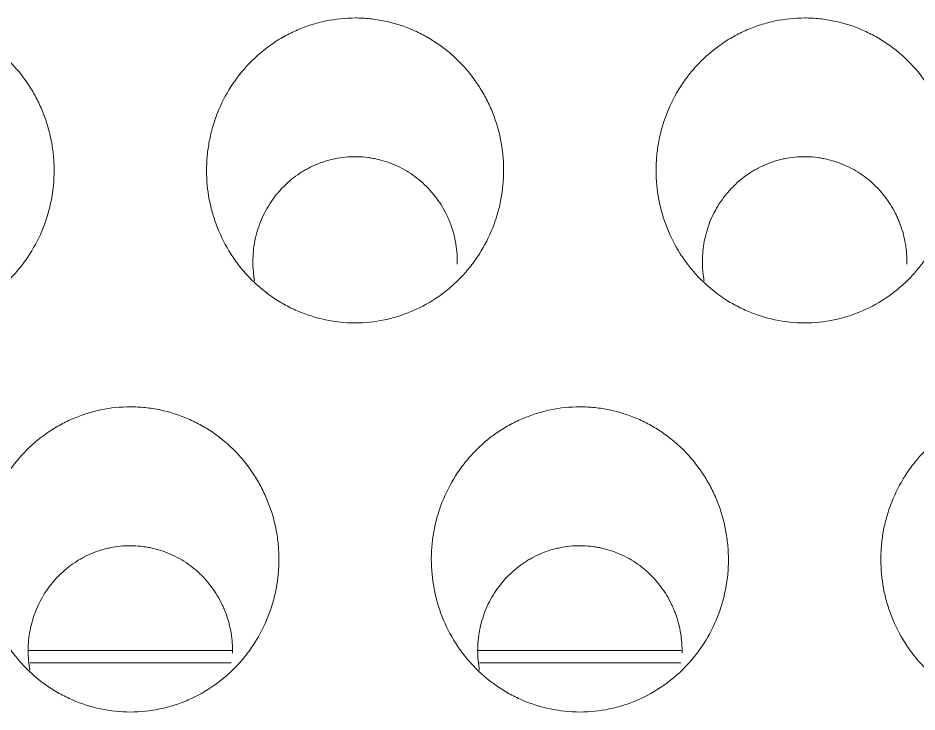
# Model space of a CAD drawing. Header units: millimetres. Extents: x 70151 to 230897, y 35202 to 113211.
# Drawn here: x 178577.97 to 178583.95, y 69182.31 to 69186.92 of the extents above; entities that cross this region are included whole.
import ezdxf

# ---------------------------------------------------------------- set-up
doc = ezdxf.new("R2010")
doc.units = ezdxf.units.MM
doc.header["$LTSCALE"] = 50
doc.layers.add('2-con', color=2, linetype='Continuous')
doc.layers.add('mark-B', color=2, linetype='Continuous', lineweight=20)

# ---------------------------------------------------------------- blocks, each defined once
blk = doc.blocks.new('무풍1WAY 대형')
at = {"layer": 'mark-B'}
for p, q in [((72.5364, -423.1851), (73.8745, -423.1851)), ((75.5242, -423.1851), (76.8622, -423.1851)), ((73.8834, -423.2677), (72.5331, -423.2677)), ((76.8708, -423.2677), (75.5205, -423.2677))]:
    blk.add_line(p, q, dxfattribs=at)
for points, knots in [([(70.2198, -422.8577), (70.1533, -422.8577), (70.0879, -422.8646), (69.9916, -422.8846), (69.9597, -422.893), (69.9124, -422.908), (69.8967, -422.9135), (69.8657, -422.9251), (69.8504, -422.9313), (69.775, -422.9641), (69.718, -422.9961), (69.6371, -423.0527), (69.6109, -423.0731), (69.561, -423.116), (69.5136, -423.1611), (69.471, -423.2105), (69.4407, -423.2491), (69.4309, -423.2622), (69.412, -423.289), (69.4028, -423.3027), (69.3586, -423.3721), (69.3291, -423.4301), (69.2932, -423.5209), (69.2827, -423.5517), (69.269, -423.5989), (69.2648, -423.6149), (69.2572, -423.6468), (69.2538, -423.6627), (69.2386, -423.7428), (69.2326, -423.8074), (69.2325, -423.8887), (69.2329, -423.905), (69.2345, -423.9377), (69.2356, -423.9541), (69.2402, -424.0031), (69.2448, -424.0353), (69.263, -424.131), (69.281, -424.1934), (69.317, -424.2846), (69.3307, -424.3147), (69.3604, -424.373), (69.3766, -424.4013), (69.429, -424.4835), (69.4691, -424.5349), (69.526, -424.5946), (69.5377, -424.6062), (69.5616, -424.6289), (69.598, -424.6619), (69.6624, -424.7119), (69.7178, -424.7468), (69.7608, -424.7709), (69.7754, -424.7786), (69.805, -424.7934), (69.8201, -424.8004), (69.8958, -424.8333), (69.9582, -424.8531), (70.0546, -424.8733), (70.0872, -424.8784), (70.1534, -424.8853), (70.1864, -424.887), (70.285, -424.8871), (70.3503, -424.8805), (70.4313, -424.8637), (70.4475, -424.8599), (70.4796, -424.8515), (70.5271, -424.8377), (70.6039, -424.8089), (70.6627, -424.7799), (70.7202, -424.7478), (70.7484, -424.7301), (70.8293, -424.6735), (70.8789, -424.6309), (70.9354, -424.5717), (70.9465, -424.5596), (70.968, -424.5347), (70.9785, -424.522), (71.009, -424.4831), (71.0279, -424.4564), (71.0805, -424.374), (71.1101, -424.316), (71.1403, -424.2397), (71.146, -424.2242), (71.1566, -424.1932), (71.1713, -424.1465), (71.1902, -424.0675), (71.1994, -424.0032), (71.204, -423.9545), (71.2051, -423.9382), (71.2067, -423.9055), (71.207, -423.8891), (71.2071, -423.8072), (71.2009, -423.7426), (71.1828, -423.6469), (71.1753, -423.6152), (71.1617, -423.5681), (71.1567, -423.5524), (71.1461, -423.5213), (71.1405, -423.5059), (71.1105, -423.43), (71.081, -423.3721), (71.0285, -423.2896), (71.0096, -423.2629), (70.969, -423.2108), (70.9475, -423.186), (70.8799, -423.1151), (70.8306, -423.0725), (70.7633, -423.0252), (70.7496, -423.0161), (70.7216, -422.9984), (70.7073, -422.99), (70.6642, -422.9658), (70.6349, -422.9512), (70.5449, -422.912), (70.4824, -422.8919), (70.3522, -422.8646), (70.2863, -422.8577), (70.2198, -422.8577)], [0, 0, 0, 0, 0.03125, 0.03125, 0.046875, 0.046875, 0.054687, 0.054687, 0.0625, 0.0625, 0.09375, 0.09375, 0.109375, 0.109375, 0.125, 0.140625, 0.140625, 0.148437, 0.148437, 0.15625, 0.15625, 0.1875, 0.1875, 0.203125, 0.203125, 0.210937, 0.210937, 0.21875, 0.21875, 0.25, 0.25, 0.257812, 0.257812, 0.265625, 0.265625, 0.28125, 0.28125, 0.3125, 0.3125, 0.328125, 0.328125, 0.34375, 0.34375, 0.375, 0.375, 0.382812, 0.382812, 0.390625, 0.40625, 0.421875, 0.421875, 0.429687, 0.429687, 0.4375, 0.4375, 0.46875, 0.46875, 0.484375, 0.484375, 0.5, 0.5, 0.53125, 0.53125, 0.539062, 0.539062, 0.546875, 0.5625, 0.578125, 0.578125, 0.59375, 0.59375, 0.625, 0.625, 0.632812, 0.632812, 0.640625, 0.640625, 0.65625, 0.65625, 0.6875, 0.6875, 0.695312, 0.695312, 0.703125, 0.71875, 0.734375, 0.734375, 0.742187, 0.742187, 0.75, 0.75, 0.78125, 0.78125, 0.796875, 0.796875, 0.804687, 0.804687, 0.8125, 0.8125, 0.84375, 0.84375, 0.859375, 0.859375, 0.875, 0.875, 0.90625, 0.90625, 0.914062, 0.914062, 0.921875, 0.921875, 0.9375, 0.9375, 0.96875, 0.96875, 1, 1, 1, 1]), ([(73.2073, -422.8577), (73.1408, -422.8577), (73.0755, -422.8646), (72.9791, -422.8846), (72.9473, -422.893), (72.9, -422.908), (72.8842, -422.9135), (72.8533, -422.9251), (72.838, -422.9313), (72.7626, -422.9641), (72.7055, -422.9961), (72.6247, -423.0527), (72.5984, -423.0731), (72.5486, -423.116), (72.5012, -423.1611), (72.4585, -423.2105), (72.4283, -423.2491), (72.4185, -423.2622), (72.3995, -423.289), (72.3903, -423.3027), (72.3461, -423.3721), (72.3166, -423.4301), (72.2808, -423.5209), (72.2702, -423.5517), (72.2565, -423.5989), (72.2523, -423.6149), (72.2447, -423.6468), (72.2413, -423.6627), (72.2262, -423.7428), (72.2201, -423.8074), (72.2201, -423.8887), (72.2205, -423.905), (72.222, -423.9377), (72.2232, -423.9541), (72.2278, -424.0031), (72.2324, -424.0353), (72.2506, -424.131), (72.2686, -424.1934), (72.3046, -424.2846), (72.3182, -424.3147), (72.3479, -424.373), (72.3641, -424.4013), (72.4165, -424.4835), (72.4566, -424.5349), (72.5136, -424.5946), (72.5253, -424.6062), (72.5491, -424.6289), (72.5856, -424.6619), (72.65, -424.7119), (72.7054, -424.7468), (72.7483, -424.7709), (72.7629, -424.7786), (72.7926, -424.7934), (72.8077, -424.8004), (72.8833, -424.8333), (72.9458, -424.8531), (73.0422, -424.8733), (73.0748, -424.8784), (73.1409, -424.8853), (73.1739, -424.887), (73.2725, -424.8871), (73.3378, -424.8805), (73.4188, -424.8637), (73.4351, -424.8599), (73.4671, -424.8515), (73.5147, -424.8377), (73.5915, -424.8089), (73.6503, -424.7799), (73.7078, -424.7478), (73.736, -424.7301), (73.8169, -424.6735), (73.8664, -424.6309), (73.923, -424.5717), (73.934, -424.5596), (73.9555, -424.5347), (73.9661, -424.522), (73.9965, -424.4831), (74.0154, -424.4564), (74.068, -424.374), (74.0976, -424.316), (74.1279, -424.2397), (74.1336, -424.2242), (74.1442, -424.1932), (74.1589, -424.1465), (74.1778, -424.0675), (74.1869, -424.0032), (74.1915, -423.9545), (74.1927, -423.9382), (74.1942, -423.9055), (74.1946, -423.8891), (74.1946, -423.8072), (74.1885, -423.7426), (74.1704, -423.6469), (74.1629, -423.6152), (74.1492, -423.5681), (74.1443, -423.5524), (74.1337, -423.5213), (74.128, -423.5059), (74.098, -423.43), (74.0686, -423.3721), (74.0161, -423.2896), (73.9972, -423.2629), (73.9565, -423.2108), (73.9351, -423.186), (73.8675, -423.1151), (73.8181, -423.0725), (73.7509, -423.0252), (73.7372, -423.0161), (73.7091, -422.9984), (73.6949, -422.99), (73.6518, -422.9658), (73.6224, -422.9512), (73.5324, -422.912), (73.4699, -422.8919), (73.3397, -422.8646), (73.2739, -422.8577), (73.2073, -422.8577)], [0, 0, 0, 0, 0.03125, 0.03125, 0.046875, 0.046875, 0.054688, 0.054688, 0.0625, 0.0625, 0.09375, 0.09375, 0.109375, 0.109375, 0.125, 0.140625, 0.140625, 0.148438, 0.148438, 0.15625, 0.15625, 0.1875, 0.1875, 0.203125, 0.203125, 0.210938, 0.210938, 0.21875, 0.21875, 0.25, 0.25, 0.257813, 0.257813, 0.265625, 0.265625, 0.28125, 0.28125, 0.3125, 0.3125, 0.328125, 0.328125, 0.34375, 0.34375, 0.375, 0.375, 0.382813, 0.382813, 0.390625, 0.40625, 0.421875, 0.421875, 0.429688, 0.429688, 0.4375, 0.4375, 0.46875, 0.46875, 0.484375, 0.484375, 0.5, 0.5, 0.53125, 0.53125, 0.539063, 0.539063, 0.546875, 0.5625, 0.578125, 0.578125, 0.59375, 0.59375, 0.625, 0.625, 0.632813, 0.632813, 0.640625, 0.640625, 0.65625, 0.65625, 0.6875, 0.6875, 0.695313, 0.695313, 0.703125, 0.71875, 0.734375, 0.734375, 0.742188, 0.742188, 0.75, 0.75, 0.78125, 0.78125, 0.796875, 0.796875, 0.804688, 0.804688, 0.8125, 0.8125, 0.84375, 0.84375, 0.859375, 0.859375, 0.875, 0.875, 0.90625, 0.90625, 0.914063, 0.914063, 0.921875, 0.921875, 0.9375, 0.9375, 0.96875, 0.96875, 1, 1, 1, 1]), ([(76.1949, -422.8577), (76.1284, -422.8577), (76.063, -422.8646), (75.9667, -422.8846), (75.9348, -422.893), (75.8875, -422.908), (75.8718, -422.9135), (75.8408, -422.9251), (75.8255, -422.9313), (75.7501, -422.9641), (75.693, -422.9961), (75.6122, -423.0527), (75.586, -423.0731), (75.5361, -423.116), (75.4887, -423.1611), (75.4461, -423.2105), (75.4158, -423.2491), (75.406, -423.2622), (75.3871, -423.289), (75.3779, -423.3027), (75.3337, -423.3721), (75.3042, -423.4301), (75.2683, -423.5209), (75.2578, -423.5517), (75.2441, -423.5989), (75.2399, -423.6149), (75.2323, -423.6468), (75.2289, -423.6627), (75.2137, -423.7428), (75.2077, -423.8074), (75.2076, -423.8887), (75.208, -423.905), (75.2096, -423.9377), (75.2107, -423.9541), (75.2153, -424.0031), (75.2199, -424.0353), (75.2381, -424.131), (75.2561, -424.1934), (75.2921, -424.2846), (75.3057, -424.3147), (75.3355, -424.373), (75.3517, -424.4013), (75.4041, -424.4835), (75.4442, -424.5349), (75.5011, -424.5946), (75.5128, -424.6062), (75.5367, -424.6289), (75.5731, -424.6619), (75.6375, -424.7119), (75.6929, -424.7468), (75.7359, -424.7709), (75.7505, -424.7786), (75.7801, -424.7934), (75.7952, -424.8004), (75.8709, -424.8333), (75.9333, -424.8531), (76.0297, -424.8733), (76.0623, -424.8784), (76.1285, -424.8853), (76.1615, -424.887), (76.2601, -424.8871), (76.3254, -424.8805), (76.4064, -424.8637), (76.4226, -424.8599), (76.4547, -424.8515), (76.5022, -424.8377), (76.579, -424.8089), (76.6378, -424.7799), (76.6953, -424.7478), (76.7235, -424.7301), (76.8044, -424.6735), (76.854, -424.6309), (76.9105, -424.5717), (76.9215, -424.5596), (76.9431, -424.5347), (76.9536, -424.522), (76.9841, -424.4831), (77.003, -424.4564), (77.0556, -424.374), (77.0852, -424.316), (77.1154, -424.2397), (77.1211, -424.2242), (77.1317, -424.1932), (77.1464, -424.1465), (77.1653, -424.0675), (77.1744, -424.0032), (77.179, -423.9545), (77.1802, -423.9382), (77.1818, -423.9055), (77.1821, -423.8891), (77.1822, -423.8072), (77.176, -423.7426), (77.1579, -423.6469), (77.1504, -423.6152), (77.1368, -423.5681), (77.1318, -423.5524), (77.1212, -423.5213), (77.1156, -423.5059), (77.0856, -423.43), (77.0561, -423.3721), (77.0036, -423.2896), (76.9847, -423.2629), (76.9441, -423.2108), (76.9226, -423.186), (76.855, -423.1151), (76.8057, -423.0725), (76.7384, -423.0252), (76.7247, -423.0161), (76.6967, -422.9984), (76.6824, -422.99), (76.6393, -422.9658), (76.61, -422.9512), (76.52, -422.912), (76.4575, -422.8919), (76.3273, -422.8646), (76.2614, -422.8577), (76.1949, -422.8577)], [0, 0, 0, 0, 0.03125, 0.03125, 0.046875, 0.046875, 0.054688, 0.054688, 0.0625, 0.0625, 0.09375, 0.09375, 0.109375, 0.109375, 0.125, 0.140625, 0.140625, 0.148438, 0.148438, 0.15625, 0.15625, 0.1875, 0.1875, 0.203125, 0.203125, 0.210938, 0.210938, 0.21875, 0.21875, 0.25, 0.25, 0.257813, 0.257813, 0.265625, 0.265625, 0.28125, 0.28125, 0.3125, 0.3125, 0.328125, 0.328125, 0.34375, 0.34375, 0.375, 0.375, 0.382813, 0.382813, 0.390625, 0.40625, 0.421875, 0.421875, 0.429688, 0.429688, 0.4375, 0.4375, 0.46875, 0.46875, 0.484375, 0.484375, 0.5, 0.5, 0.53125, 0.53125, 0.539063, 0.539063, 0.546875, 0.5625, 0.578125, 0.578125, 0.59375, 0.59375, 0.625, 0.625, 0.632813, 0.632813, 0.640625, 0.640625, 0.65625, 0.65625, 0.6875, 0.6875, 0.695313, 0.695313, 0.703125, 0.71875, 0.734375, 0.734375, 0.742188, 0.742188, 0.75, 0.75, 0.78125, 0.78125, 0.796875, 0.796875, 0.804688, 0.804688, 0.8125, 0.8125, 0.84375, 0.84375, 0.859375, 0.859375, 0.875, 0.875, 0.90625, 0.90625, 0.914063, 0.914063, 0.921875, 0.921875, 0.9375, 0.9375, 0.96875, 0.96875, 1, 1, 1, 1]), ([(72.5283, -423.2486), (72.5273, -423.2938), (72.5336, -423.3828), (72.5561, -423.469), (72.5754, -423.5219), (72.5796, -423.5325), (72.5884, -423.5533), (72.6022, -423.5841), (72.6287, -423.6333), (72.6536, -423.6705), (72.6736, -423.6976), (72.6806, -423.7065), (72.6949, -423.724), (72.7023, -423.7326), (72.7404, -423.7747), (72.7737, -423.8049), (72.8278, -423.845), (72.8465, -423.8575), (72.8854, -423.8808), (72.9057, -423.8915), (72.9672, -423.9203), (73.0098, -423.9352), (73.0648, -423.9483), (73.0759, -423.9506), (73.0983, -423.9548), (73.1096, -423.9566), (73.1435, -423.961), (73.1661, -423.9628), (73.2339, -423.9647), (73.279, -423.9614), (73.3352, -423.9514), (73.3464, -423.9491), (73.3685, -423.9439), (73.4015, -423.9353), (73.4548, -423.917), (73.4959, -423.8981), (73.526, -423.8822), (73.536, -423.8767), (73.5556, -423.8651), (73.5652, -423.8591), (73.6124, -423.8279), (73.6473, -423.7995), (73.6873, -423.7597), (73.6951, -423.7516), (73.7104, -423.7348), (73.7179, -423.7262), (73.7395, -423.7001), (73.753, -423.6821), (73.7906, -423.6263), (73.812, -423.5869), (73.8475, -423.5035), (73.861, -423.4607), (73.8751, -423.3952), (73.8788, -423.3732), (73.8842, -423.3285), (73.8858, -423.3059), (73.8875, -423.2385), (73.8844, -423.194), (73.8764, -423.1454), (73.8757, -423.141), (73.8749, -423.1366)], [0, 0, 0, 0, 0.05848, 0.116959, 0.116959, 0.131579, 0.131579, 0.146199, 0.175439, 0.204679, 0.204679, 0.219298, 0.219298, 0.233918, 0.233918, 0.292398, 0.292398, 0.321638, 0.321638, 0.350878, 0.350878, 0.409357, 0.409357, 0.423977, 0.423977, 0.438597, 0.438597, 0.467837, 0.467837, 0.526316, 0.526316, 0.540936, 0.540936, 0.555556, 0.584796, 0.614036, 0.614036, 0.628656, 0.628656, 0.643275, 0.643275, 0.701755, 0.701755, 0.716375, 0.716375, 0.730995, 0.730995, 0.760235, 0.760235, 0.818714, 0.818714, 0.877194, 0.877194, 0.906434, 0.906434, 0.935673, 0.935673, 0.994153, 0.994153, 1, 1, 1, 1]), ([(75.5159, -423.2486), (75.5148, -423.2938), (75.5212, -423.3828), (75.5436, -423.469), (75.563, -423.5219), (75.5671, -423.5325), (75.5759, -423.5533), (75.5897, -423.5841), (75.6163, -423.6333), (75.6411, -423.6705), (75.6612, -423.6976), (75.6681, -423.7065), (75.6824, -423.724), (75.6898, -423.7326), (75.7279, -423.7747), (75.7612, -423.8049), (75.8153, -423.845), (75.834, -423.8575), (75.873, -423.8808), (75.8932, -423.8915), (75.9548, -423.9203), (75.9973, -423.9352), (76.0523, -423.9483), (76.0634, -423.9506), (76.0858, -423.9548), (76.0971, -423.9566), (76.1311, -423.961), (76.1537, -423.9628), (76.2214, -423.9647), (76.2665, -423.9614), (76.3227, -423.9514), (76.3339, -423.9491), (76.3561, -423.9439), (76.389, -423.9353), (76.4423, -423.917), (76.4834, -423.8981), (76.5136, -423.8822), (76.5236, -423.8767), (76.5432, -423.8651), (76.5528, -423.8591), (76.6, -423.8279), (76.6348, -423.7995), (76.6749, -423.7597), (76.6827, -423.7516), (76.698, -423.7348), (76.7054, -423.7262), (76.727, -423.7001), (76.7405, -423.6821), (76.7781, -423.6263), (76.7996, -423.5869), (76.835, -423.5035), (76.8485, -423.4607), (76.8627, -423.3952), (76.8664, -423.3732), (76.8717, -423.3285), (76.8733, -423.3059), (76.875, -423.2385), (76.8719, -423.194), (76.864, -423.1454), (76.8632, -423.141), (76.8624, -423.1366)], [0, 0, 0, 0, 0.05848, 0.116959, 0.116959, 0.131579, 0.131579, 0.146199, 0.175439, 0.204679, 0.204679, 0.219298, 0.219298, 0.233918, 0.233918, 0.292398, 0.292398, 0.321638, 0.321638, 0.350878, 0.350878, 0.409357, 0.409357, 0.423977, 0.423977, 0.438597, 0.438597, 0.467837, 0.467837, 0.526316, 0.526316, 0.540936, 0.540936, 0.555556, 0.584796, 0.614036, 0.614036, 0.628656, 0.628656, 0.643275, 0.643275, 0.701755, 0.701755, 0.716375, 0.716375, 0.730995, 0.730995, 0.760235, 0.760235, 0.818714, 0.818714, 0.877194, 0.877194, 0.906434, 0.906434, 0.935673, 0.935673, 0.994153, 0.994153, 1, 1, 1, 1]), ([(71.7136, -425.4454), (71.6471, -425.4454), (71.5817, -425.4522), (71.4854, -425.4723), (71.4536, -425.4806), (71.4063, -425.4956), (71.3906, -425.5011), (71.3596, -425.5127), (71.3443, -425.5189), (71.2689, -425.5516), (71.2119, -425.5835), (71.131, -425.6401), (71.1048, -425.6605), (71.055, -425.7033), (71.0076, -425.7483), (70.9649, -425.7976), (70.9346, -425.8362), (70.9248, -425.8493), (70.9059, -425.8761), (70.8967, -425.8898), (70.8524, -425.9591), (70.8229, -426.0171), (70.7871, -426.1077), (70.7765, -426.1386), (70.7628, -426.1857), (70.7586, -426.2016), (70.751, -426.2335), (70.7476, -426.2495), (70.7324, -426.3295), (70.7264, -426.394), (70.7264, -426.4753), (70.7267, -426.4916), (70.7283, -426.5242), (70.7294, -426.5406), (70.734, -426.5896), (70.7386, -426.6218), (70.7568, -426.7175), (70.7748, -426.7797), (70.8109, -426.8709), (70.8245, -426.901), (70.8543, -426.9592), (70.8705, -426.9874), (70.9229, -427.0696), (70.963, -427.1209), (71.0199, -427.1805), (71.0316, -427.1922), (71.0555, -427.2148), (71.092, -427.2477), (71.1564, -427.2977), (71.2117, -427.3325), (71.2547, -427.3566), (71.2693, -427.3643), (71.299, -427.379), (71.314, -427.386), (71.3897, -427.4189), (71.4521, -427.4387), (71.5485, -427.4589), (71.581, -427.464), (71.6472, -427.4709), (71.6802, -427.4726), (71.7787, -427.4726), (71.844, -427.466), (71.925, -427.4492), (71.9412, -427.4454), (71.9733, -427.4371), (72.0208, -427.4233), (72.0976, -427.3946), (72.1564, -427.3656), (72.2138, -427.3335), (72.242, -427.3158), (72.323, -427.2593), (72.3725, -427.2168), (72.429, -427.1577), (72.4401, -427.1456), (72.4616, -427.1208), (72.4721, -427.108), (72.5026, -427.0692), (72.5215, -427.0425), (72.5741, -426.9602), (72.6038, -426.9022), (72.634, -426.826), (72.6397, -426.8106), (72.6503, -426.7796), (72.6651, -426.7329), (72.6839, -426.6539), (72.6931, -426.5897), (72.6977, -426.5411), (72.6989, -426.5248), (72.7004, -426.4921), (72.7008, -426.4757), (72.7008, -426.3938), (72.6947, -426.3293), (72.6766, -426.2337), (72.669, -426.2021), (72.6554, -426.1549), (72.6505, -426.1392), (72.6398, -426.1082), (72.6342, -426.0928), (72.6042, -426.017), (72.5747, -425.9592), (72.5222, -425.8767), (72.5033, -425.85), (72.4626, -425.798), (72.4412, -425.7732), (72.3735, -425.7024), (72.3242, -425.6598), (72.257, -425.6127), (72.2432, -425.6035), (72.2152, -425.5859), (72.201, -425.5774), (72.1579, -425.5533), (72.1285, -425.5387), (72.0385, -425.4996), (71.976, -425.4795), (71.8459, -425.4522), (71.7801, -425.4454), (71.7136, -425.4454)], [0, 0, 0, 0, 0.03125, 0.03125, 0.046875, 0.046875, 0.054688, 0.054688, 0.0625, 0.0625, 0.09375, 0.09375, 0.109375, 0.109375, 0.125, 0.140625, 0.140625, 0.148438, 0.148438, 0.15625, 0.15625, 0.1875, 0.1875, 0.203125, 0.203125, 0.210938, 0.210938, 0.21875, 0.21875, 0.25, 0.25, 0.257813, 0.257813, 0.265625, 0.265625, 0.28125, 0.28125, 0.3125, 0.3125, 0.328125, 0.328125, 0.34375, 0.34375, 0.375, 0.375, 0.382813, 0.382813, 0.390625, 0.40625, 0.421875, 0.421875, 0.429688, 0.429688, 0.4375, 0.4375, 0.46875, 0.46875, 0.484375, 0.484375, 0.5, 0.5, 0.53125, 0.53125, 0.539063, 0.539063, 0.546875, 0.5625, 0.578125, 0.578125, 0.59375, 0.59375, 0.625, 0.625, 0.632813, 0.632813, 0.640625, 0.640625, 0.65625, 0.65625, 0.6875, 0.6875, 0.695313, 0.695313, 0.703125, 0.71875, 0.734375, 0.734375, 0.742188, 0.742188, 0.75, 0.75, 0.78125, 0.78125, 0.796875, 0.796875, 0.804688, 0.804688, 0.8125, 0.8125, 0.84375, 0.84375, 0.859375, 0.859375, 0.875, 0.875, 0.90625, 0.90625, 0.914063, 0.914063, 0.921875, 0.921875, 0.9375, 0.9375, 0.96875, 0.96875, 1, 1, 1, 1]), ([(74.7011, -425.4454), (74.6346, -425.4454), (74.5693, -425.4522), (74.473, -425.4723), (74.4412, -425.4806), (74.3939, -425.4956), (74.3781, -425.5011), (74.3472, -425.5127), (74.3319, -425.5189), (74.2565, -425.5516), (74.1994, -425.5835), (74.1186, -425.6401), (74.0923, -425.6605), (74.0425, -425.7033), (73.9951, -425.7483), (73.9524, -425.7976), (73.9222, -425.8362), (73.9124, -425.8493), (73.8934, -425.8761), (73.8842, -425.8898), (73.84, -425.9591), (73.8105, -426.0171), (73.7746, -426.1077), (73.7641, -426.1386), (73.7504, -426.1857), (73.7462, -426.2016), (73.7386, -426.2335), (73.7351, -426.2495), (73.72, -426.3295), (73.7139, -426.394), (73.7139, -426.4753), (73.7143, -426.4916), (73.7158, -426.5242), (73.717, -426.5406), (73.7216, -426.5896), (73.7262, -426.6218), (73.7444, -426.7175), (73.7624, -426.7797), (73.7984, -426.8709), (73.8121, -426.901), (73.8418, -426.9592), (73.858, -426.9874), (73.9104, -427.0696), (73.9505, -427.1209), (74.0075, -427.1805), (74.0192, -427.1922), (74.043, -427.2148), (74.0795, -427.2477), (74.1439, -427.2977), (74.1993, -427.3325), (74.2423, -427.3566), (74.2568, -427.3643), (74.2865, -427.379), (74.3016, -427.386), (74.3772, -427.4189), (74.4396, -427.4387), (74.536, -427.4589), (74.5686, -427.464), (74.6348, -427.4709), (74.6677, -427.4726), (74.7663, -427.4726), (74.8315, -427.466), (74.9126, -427.4492), (74.9288, -427.4454), (74.9608, -427.4371), (75.0084, -427.4233), (75.0851, -427.3946), (75.1439, -427.3656), (75.2014, -427.3335), (75.2296, -427.3158), (75.3105, -427.2593), (75.36, -427.2168), (75.4166, -427.1577), (75.4276, -427.1456), (75.4492, -427.1208), (75.4597, -427.108), (75.4902, -427.0692), (75.5091, -427.0425), (75.5617, -426.9602), (75.5913, -426.9022), (75.6216, -426.826), (75.6273, -426.8106), (75.6379, -426.7796), (75.6526, -426.7329), (75.6715, -426.6539), (75.6806, -426.5897), (75.6852, -426.5411), (75.6864, -426.5248), (75.6879, -426.4921), (75.6883, -426.4757), (75.6883, -426.3938), (75.6822, -426.3293), (75.6641, -426.2337), (75.6566, -426.2021), (75.6429, -426.1549), (75.638, -426.1392), (75.6274, -426.1082), (75.6217, -426.0928), (75.5917, -426.017), (75.5622, -425.9592), (75.5097, -425.8767), (75.4909, -425.85), (75.4502, -425.798), (75.4287, -425.7732), (75.3611, -425.7024), (75.3117, -425.6598), (75.2445, -425.6127), (75.2308, -425.6035), (75.2028, -425.5859), (75.1885, -425.5774), (75.1454, -425.5533), (75.1161, -425.5387), (75.0261, -425.4996), (74.9636, -425.4795), (74.8334, -425.4522), (74.7676, -425.4454), (74.7011, -425.4454)], [0, 0, 0, 0, 0.03125, 0.03125, 0.046875, 0.046875, 0.054687, 0.054687, 0.0625, 0.0625, 0.09375, 0.09375, 0.109375, 0.109375, 0.125, 0.140625, 0.140625, 0.148437, 0.148437, 0.15625, 0.15625, 0.1875, 0.1875, 0.203125, 0.203125, 0.210937, 0.210937, 0.21875, 0.21875, 0.25, 0.25, 0.257812, 0.257812, 0.265625, 0.265625, 0.28125, 0.28125, 0.3125, 0.3125, 0.328125, 0.328125, 0.34375, 0.34375, 0.375, 0.375, 0.382812, 0.382812, 0.390625, 0.40625, 0.421875, 0.421875, 0.429687, 0.429687, 0.4375, 0.4375, 0.46875, 0.46875, 0.484375, 0.484375, 0.5, 0.5, 0.53125, 0.53125, 0.539062, 0.539062, 0.546875, 0.5625, 0.578125, 0.578125, 0.59375, 0.59375, 0.625, 0.625, 0.632812, 0.632812, 0.640625, 0.640625, 0.65625, 0.65625, 0.6875, 0.6875, 0.695312, 0.695312, 0.703125, 0.71875, 0.734375, 0.734375, 0.742187, 0.742187, 0.75, 0.75, 0.78125, 0.78125, 0.796875, 0.796875, 0.804687, 0.804687, 0.8125, 0.8125, 0.84375, 0.84375, 0.859375, 0.859375, 0.875, 0.875, 0.90625, 0.90625, 0.914062, 0.914062, 0.921875, 0.921875, 0.9375, 0.9375, 0.96875, 0.96875, 1, 1, 1, 1]), ([(77.6887, -425.4454), (77.6222, -425.4454), (77.5568, -425.4522), (77.4605, -425.4723), (77.4287, -425.4806), (77.3814, -425.4956), (77.3657, -425.5011), (77.3347, -425.5127), (77.3194, -425.5189), (77.244, -425.5516), (77.187, -425.5835), (77.1061, -425.6401), (77.0799, -425.6605), (77.0301, -425.7033), (76.9826, -425.7483), (76.94, -425.7976), (76.9097, -425.8362), (76.8999, -425.8493), (76.881, -425.8761), (76.8718, -425.8898), (76.8275, -425.9591), (76.798, -426.0171), (76.7621, -426.1077), (76.7516, -426.1386), (76.7379, -426.1857), (76.7337, -426.2016), (76.7261, -426.2335), (76.7227, -426.2495), (76.7075, -426.3295), (76.7015, -426.394), (76.7014, -426.4753), (76.7018, -426.4916), (76.7034, -426.5242), (76.7045, -426.5406), (76.7091, -426.5896), (76.7137, -426.6218), (76.7319, -426.7175), (76.7499, -426.7797), (76.786, -426.8709), (76.7996, -426.901), (76.8294, -426.9592), (76.8455, -426.9874), (76.898, -427.0696), (76.9381, -427.1209), (76.995, -427.1805), (77.0067, -427.1922), (77.0306, -427.2148), (77.0671, -427.2477), (77.1315, -427.2977), (77.1868, -427.3325), (77.2298, -427.3566), (77.2444, -427.3643), (77.2741, -427.379), (77.2891, -427.386), (77.3648, -427.4189), (77.4272, -427.4387), (77.5236, -427.4589), (77.5561, -427.464), (77.6223, -427.4709), (77.6553, -427.4726), (77.7538, -427.4726), (77.8191, -427.466), (77.9001, -427.4492), (77.9163, -427.4454), (77.9484, -427.4371), (77.9959, -427.4233), (78.0727, -427.3946), (78.1315, -427.3656), (78.1889, -427.3335), (78.2171, -427.3158), (78.2981, -427.2593), (78.3476, -427.2168), (78.4041, -427.1577), (78.4152, -427.1456), (78.4367, -427.1208), (78.4472, -427.108), (78.4777, -427.0692), (78.4966, -427.0425), (78.5492, -426.9602), (78.5789, -426.9022), (78.6091, -426.826), (78.6148, -426.8106), (78.6254, -426.7796), (78.6402, -426.7329), (78.659, -426.6539), (78.6682, -426.5897), (78.6728, -426.5411), (78.6739, -426.5248), (78.6755, -426.4921), (78.6759, -426.4757), (78.6759, -426.3938), (78.6698, -426.3293), (78.6517, -426.2337), (78.6441, -426.2021), (78.6305, -426.1549), (78.6256, -426.1392), (78.6149, -426.1082), (78.6093, -426.0928), (78.5793, -426.017), (78.5498, -425.9592), (78.4973, -425.8767), (78.4784, -425.85), (78.4377, -425.798), (78.4162, -425.7732), (78.3486, -425.7024), (78.2993, -425.6598), (78.2321, -425.6127), (78.2183, -425.6035), (78.1903, -425.5859), (78.1761, -425.5774), (78.133, -425.5533), (78.1036, -425.5387), (78.0136, -425.4996), (77.9511, -425.4795), (77.821, -425.4522), (77.7552, -425.4454), (77.6887, -425.4454)], [0, 0, 0, 0, 0.03125, 0.03125, 0.046875, 0.046875, 0.054688, 0.054688, 0.0625, 0.0625, 0.09375, 0.09375, 0.109375, 0.109375, 0.125, 0.140625, 0.140625, 0.148438, 0.148438, 0.15625, 0.15625, 0.1875, 0.1875, 0.203125, 0.203125, 0.210938, 0.210938, 0.21875, 0.21875, 0.25, 0.25, 0.257813, 0.257813, 0.265625, 0.265625, 0.28125, 0.28125, 0.3125, 0.3125, 0.328125, 0.328125, 0.34375, 0.34375, 0.375, 0.375, 0.382813, 0.382813, 0.390625, 0.40625, 0.421875, 0.421875, 0.429688, 0.429688, 0.4375, 0.4375, 0.46875, 0.46875, 0.484375, 0.484375, 0.5, 0.5, 0.53125, 0.53125, 0.539063, 0.539063, 0.546875, 0.5625, 0.578125, 0.578125, 0.59375, 0.59375, 0.625, 0.625, 0.632813, 0.632813, 0.640625, 0.640625, 0.65625, 0.65625, 0.6875, 0.6875, 0.695313, 0.695313, 0.703125, 0.71875, 0.734375, 0.734375, 0.742188, 0.742188, 0.75, 0.75, 0.78125, 0.78125, 0.796875, 0.796875, 0.804688, 0.804688, 0.8125, 0.8125, 0.84375, 0.84375, 0.859375, 0.859375, 0.875, 0.875, 0.90625, 0.90625, 0.914063, 0.914063, 0.921875, 0.921875, 0.9375, 0.9375, 0.96875, 0.96875, 1, 1, 1, 1]), ([(71.0344, -425.8357), (71.0333, -425.8809), (71.0397, -425.9699), (71.0621, -426.056), (71.0815, -426.1089), (71.0857, -426.1195), (71.0944, -426.1403), (71.1083, -426.171), (71.1348, -426.2203), (71.1597, -426.2574), (71.1798, -426.2845), (71.1867, -426.2934), (71.201, -426.3108), (71.2084, -426.3194), (71.2465, -426.3615), (71.2798, -426.3917), (71.3339, -426.4318), (71.3527, -426.4443), (71.3916, -426.4675), (71.4119, -426.4783), (71.4734, -426.507), (71.5159, -426.5218), (71.571, -426.5349), (71.5821, -426.5373), (71.6045, -426.5414), (71.6158, -426.5432), (71.6497, -426.5477), (71.6723, -426.5495), (71.7401, -426.5514), (71.7851, -426.5481), (71.8414, -426.538), (71.8526, -426.5357), (71.8747, -426.5306), (71.9076, -426.522), (71.961, -426.5037), (72.002, -426.4848), (72.0322, -426.469), (72.0422, -426.4635), (72.0618, -426.4519), (72.0714, -426.4459), (72.1186, -426.4148), (72.1535, -426.3864), (72.1935, -426.3467), (72.2014, -426.3385), (72.2167, -426.3218), (72.2241, -426.3132), (72.2458, -426.2871), (72.2592, -426.2691), (72.2969, -426.2133), (72.3183, -426.174), (72.3538, -426.0906), (72.3673, -426.0479), (72.3815, -425.9824), (72.3852, -425.9604), (72.3906, -425.9158), (72.3922, -425.8931), (72.3939, -425.8257), (72.3908, -425.7812), (72.3829, -425.7328), (72.3821, -425.7285), (72.3813, -425.7242)], [0, 0, 0, 0, 0.058486, 0.116973, 0.116973, 0.131594, 0.131594, 0.146216, 0.175459, 0.204702, 0.204702, 0.219324, 0.219324, 0.233946, 0.233946, 0.292432, 0.292432, 0.321675, 0.321675, 0.350918, 0.350918, 0.409405, 0.409405, 0.424026, 0.424026, 0.438648, 0.438648, 0.467891, 0.467891, 0.526378, 0.526378, 0.540999, 0.540999, 0.555621, 0.584864, 0.614107, 0.614107, 0.628729, 0.628729, 0.643351, 0.643351, 0.701837, 0.701837, 0.716459, 0.716459, 0.73108, 0.73108, 0.760323, 0.760323, 0.81881, 0.81881, 0.877296, 0.877296, 0.906539, 0.906539, 0.935783, 0.935783, 0.994269, 0.994269, 1, 1, 1, 1]), ([(74.0219, -425.8357), (74.0209, -425.8809), (74.0272, -425.9699), (74.0497, -426.056), (74.0691, -426.1089), (74.0732, -426.1195), (74.082, -426.1403), (74.0958, -426.171), (74.1224, -426.2203), (74.1472, -426.2574), (74.1673, -426.2845), (74.1742, -426.2934), (74.1886, -426.3108), (74.196, -426.3194), (74.2341, -426.3615), (74.2674, -426.3917), (74.3215, -426.4318), (74.3402, -426.4443), (74.3791, -426.4675), (74.3994, -426.4783), (74.461, -426.507), (74.5035, -426.5218), (74.5585, -426.5349), (74.5696, -426.5373), (74.592, -426.5414), (74.6033, -426.5432), (74.6373, -426.5477), (74.6599, -426.5495), (74.7276, -426.5514), (74.7727, -426.5481), (74.8289, -426.538), (74.8401, -426.5357), (74.8623, -426.5306), (74.8952, -426.522), (74.9485, -426.5037), (74.9896, -426.4848), (75.0198, -426.469), (75.0297, -426.4635), (75.0494, -426.4519), (75.059, -426.4459), (75.1062, -426.4148), (75.141, -426.3864), (75.1811, -426.3467), (75.1889, -426.3385), (75.2042, -426.3218), (75.2117, -426.3132), (75.2333, -426.2871), (75.2468, -426.2691), (75.2844, -426.2133), (75.3059, -426.174), (75.3414, -426.0906), (75.3549, -426.0479), (75.369, -425.9824), (75.3728, -425.9604), (75.3781, -425.9158), (75.3797, -425.8931), (75.3814, -425.8257), (75.3783, -425.7812), (75.3704, -425.7328), (75.3697, -425.7285), (75.3689, -425.7242)], [0, 0, 0, 0, 0.058486, 0.116973, 0.116973, 0.131594, 0.131594, 0.146216, 0.175459, 0.204702, 0.204702, 0.219324, 0.219324, 0.233946, 0.233946, 0.292432, 0.292432, 0.321675, 0.321675, 0.350918, 0.350918, 0.409405, 0.409405, 0.424026, 0.424026, 0.438648, 0.438648, 0.467891, 0.467891, 0.526378, 0.526378, 0.540999, 0.540999, 0.555621, 0.584864, 0.614107, 0.614107, 0.628729, 0.628729, 0.643351, 0.643351, 0.701837, 0.701837, 0.716459, 0.716459, 0.73108, 0.73108, 0.760323, 0.760323, 0.81881, 0.81881, 0.877296, 0.877296, 0.906539, 0.906539, 0.935783, 0.935783, 0.994269, 0.994269, 1, 1, 1, 1])]:
    blk.add_open_spline(points, degree=3, knots=knots, dxfattribs=at)
blk = doc.blocks.new('dpdjzjs')
at = {"layer": 'mark-B', "rotation": 180}
blk.add_blockref('무풍1WAY 대형', (178654.9147, 88751.491), dxfattribs=at)

msp = doc.modelspace()

# ---------------------------------------------------------------- block references
at = {"layer": '2-con'}
msp.add_blockref('dpdjzjs', (0, -19992.0434), dxfattribs=at)

doc.saveas('drawing.dxf')
